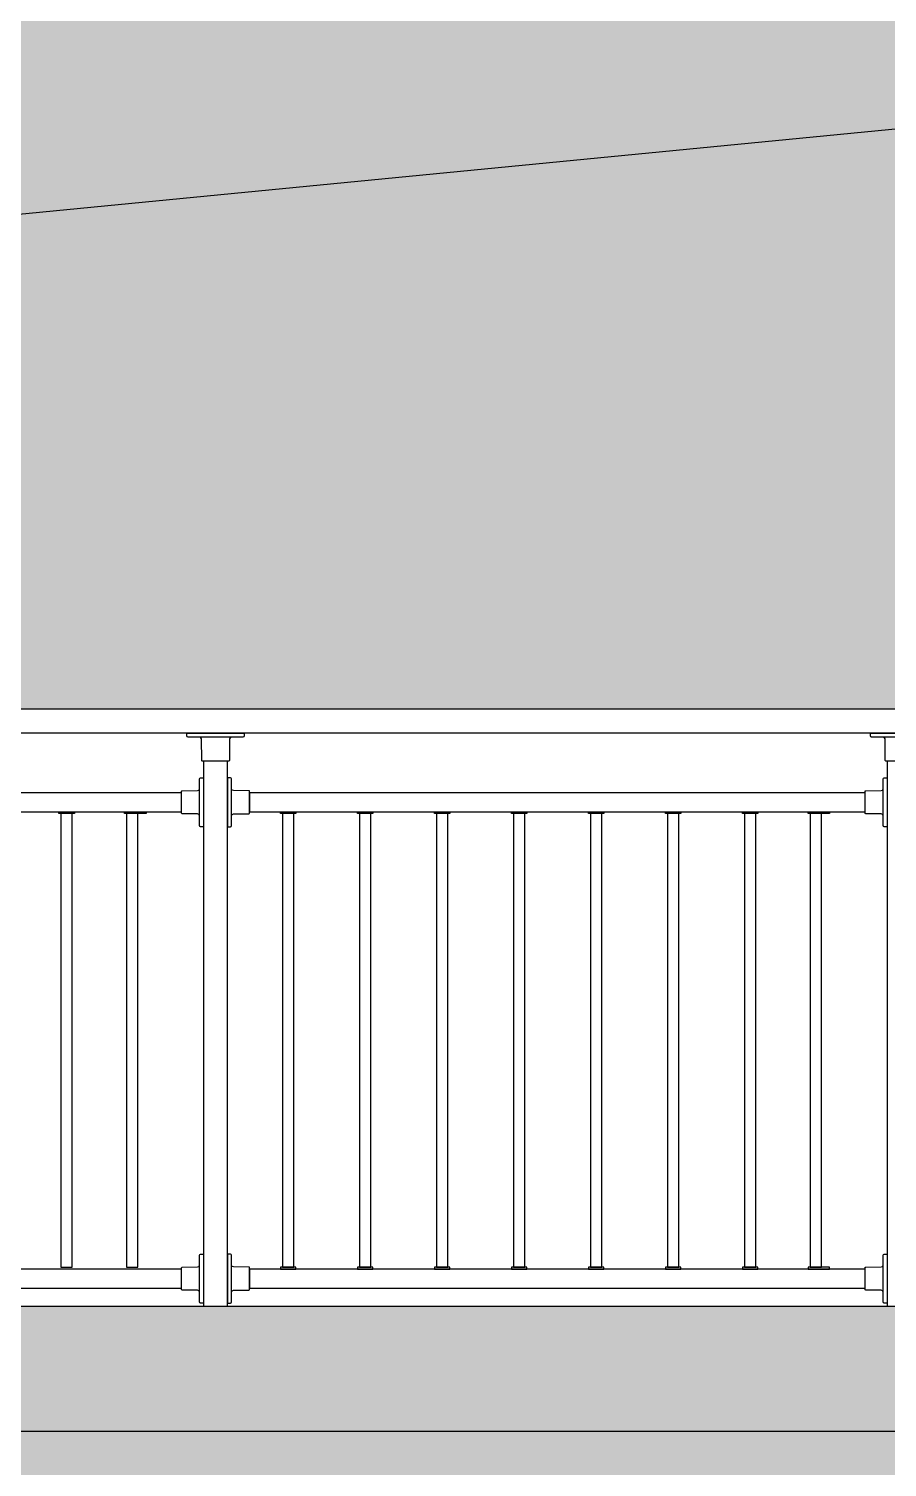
# Model space of a CAD drawing. Extents: x -12446 to 284554, y -295110 to 165007.
# Drawn here: x 17791 to 19228, y -208384 to -205975 of the extents above; entities that cross this region are included whole.
import ezdxf

# ---------------------------------------------------------------- set-up
doc = ezdxf.new("R2010")
doc.units = 0
doc.header["$LTSCALE"] = 1000
doc.linetypes.add('AX-14-E$0$DOTE', pattern=[2.42, 2, -0.2, 0.02, -0.2])
doc.layers.get('0').update_dxf_attribs({"linetype": 'CONTINUOUS'})
for name, color, linetype in [('A-Anno-Note', 241, 'CONTINUOUS'), ('AX-14-comp-tc$0$灰褐色真石漆', 15, 'CONTINUOUS'), ('AX-14-E$0$A-Detl-Patt', 8, 'CONTINUOUS'), ('AX-14-E$0$A-Detl-Thin', 131, 'CONTINUOUS'), ('AX-14-E$0$A-elev-HRAL', 61, 'CONTINUOUS'), ('AX-14-E$0$栏杆型材', 82, 'CONTINUOUS'), ('AX-14-E$0$阳台栏杆扶手', 82, 'CONTINUOUS')]:
    doc.layers.add(name, color=color, linetype=linetype)
doc.layers.add('AX-14-E$0$A-Grid', color=222, linetype='AX-14-E$0$DOTE', plot=False)

# ---------------------------------------------------------------- blocks, each defined once
blk = doc.blocks.new('AX-14-E$0$32固定座立面')
at = {"layer": 'AX-14-E$0$栏杆型材', "color": 6, "linetype": 'Continuous'}
blk.add_line((-7, -22.5), (-7, 22.5), dxfattribs=at)
blk.add_lwpolyline([(-7, -22.5, 0.41166), (-10, -19.5), (-36, -19.3, -0.41166), (-37, -18.3), (-37, 18.3, -0.41166), (-36, 19.3), (-10, 19.5, 0.41166), (-7, 22.5), (-7, 39, -0.41166), (-5, 41), (0, 41.1), (0, -41.1), (-5, -41, -0.41166), (-7, -39)], format="xyb", close=True, dxfattribs=at)
blk = doc.blocks.new('AX-14-E$0$40固定座立图')
at = {"layer": 'AX-14-E$0$A-elev-HRAL', "color": 6, "linetype": 'Continuous'}
blk.add_line((-26.5, -7), (26.5, -7), dxfattribs=at)
blk.add_lwpolyline([(48, -5), (48.1, 0), (-48.1, 0), (-48, -5, 0.41166), (-46, -7), (-26.5, -7, -0.41166), (-23.5, -10), (-23.2, -46, 0.41166), (-22.2, -47), (22.2, -47, 0.41166), (23.2, -46), (23.5, -10, -0.41166), (26.5, -7), (46, -7, 0.41166)], format="xyb", close=True, dxfattribs=at)
blk = doc.blocks.new('AX-14-E$0$A$C324253E3')
blk.add_wipeout([(0, 1045), (4799.5, 1045), (4799.5, 45), (0, 45)]).dxf.layer = 'AX-14-E$0$A-Detl-Thin'
at = {"layer": 'AX-14-E$0$A-Detl-Thin'}
blk.add_line((50, 45), (4749.5, 45), dxfattribs=at)
at = {"layer": 'AX-14-E$0$A-elev-HRAL', "ltscale": 10}
for points in [[(2162.6, 873, -0.414214), (2163.1, 872.5), (2163.1, 870.5, -0.414214), (2162.6, 870), (2137.6, 870, -0.414214), (2137.1, 870.5), (2137.1, 872.5, -0.414214), (2137.6, 873)], [(2282.6, 873, -0.414214), (2283.1, 872.5), (2283.1, 870.5, -0.414214), (2282.6, 870), (2247.6, 870, -0.414214), (2247.1, 870.5), (2247.1, 872.5, -0.414214), (2247.6, 873)], [(2533.6, 873, -0.414214), (2534.1, 872.5), (2534.1, 870.5, -0.414214), (2533.6, 870), (2508.6, 870, -0.414214), (2508.1, 870.5), (2508.1, 872.5, -0.414214), (2508.6, 873)], [(2662.6, 873, -0.414214), (2663.1, 872.5), (2663.1, 870.5, -0.414214), (2662.6, 870), (2637.6, 870, -0.414214), (2637.1, 870.5), (2637.1, 872.5, -0.414214), (2637.6, 873)], [(2791.6, 873, -0.414214), (2792.1, 872.5), (2792.1, 870.5, -0.414214), (2791.6, 870), (2766.6, 870, -0.414214), (2766.1, 870.5), (2766.1, 872.5, -0.414214), (2766.6, 873)], [(2920.6, 873, -0.414214), (2921.1, 872.5), (2921.1, 870.5, -0.414214), (2920.6, 870), (2895.6, 870, -0.414214), (2895.1, 870.5), (2895.1, 872.5, -0.414214), (2895.6, 873)], [(3049.6, 873, -0.414214), (3050.1, 872.5), (3050.1, 870.5, -0.414214), (3049.6, 870), (3024.6, 870, -0.414214), (3024.1, 870.5), (3024.1, 872.5, -0.414214), (3024.6, 873)], [(3178.6, 873, -0.414214), (3179.1, 872.5), (3179.1, 870.5, -0.414214), (3178.6, 870), (3153.6, 870, -0.414214), (3153.1, 870.5), (3153.1, 872.5, -0.414214), (3153.6, 873)], [(3307.6, 873, -0.414214), (3308.1, 872.5), (3308.1, 870.5, -0.414214), (3307.6, 870), (3282.6, 870, -0.414214), (3282.1, 870.5), (3282.1, 872.5, -0.414214), (3282.6, 873)], [(3427.6, 873, -0.414214), (3428.1, 872.5), (3428.1, 870.5, -0.414214), (3427.6, 870), (3392.6, 870, -0.414214), (3392.1, 870.5), (3392.1, 872.5, -0.414214), (3392.6, 873)], [(2533.6, 107, 0.414214), (2534.1, 107.5), (2534.1, 109.5, 0.414214), (2533.6, 110), (2508.6, 110, 0.414214), (2508.1, 109.5), (2508.1, 107.5, 0.414214), (2508.6, 107)], [(2662.6, 107, 0.414214), (2663.1, 107.5), (2663.1, 109.5, 0.414214), (2662.6, 110), (2637.6, 110, 0.414214), (2637.1, 109.5), (2637.1, 107.5, 0.414214), (2637.6, 107)], [(2791.6, 107, 0.414214), (2792.1, 107.5), (2792.1, 109.5, 0.414214), (2791.6, 110), (2766.6, 110, 0.414214), (2766.1, 109.5), (2766.1, 107.5, 0.414214), (2766.6, 107)], [(2920.6, 107, 0.414214), (2921.1, 107.5), (2921.1, 109.5, 0.414214), (2920.6, 110), (2895.6, 110, 0.414214), (2895.1, 109.5), (2895.1, 107.5, 0.414214), (2895.6, 107)], [(3049.6, 107, 0.414214), (3050.1, 107.5), (3050.1, 109.5, 0.414214), (3049.6, 110), (3024.6, 110, 0.414214), (3024.1, 109.5), (3024.1, 107.5, 0.414214), (3024.6, 107)], [(3178.6, 107, 0.414214), (3179.1, 107.5), (3179.1, 109.5, 0.414214), (3178.6, 110), (3153.6, 110, 0.414214), (3153.1, 109.5), (3153.1, 107.5, 0.414214), (3153.6, 107)], [(3307.6, 107, 0.414214), (3308.1, 107.5), (3308.1, 109.5, 0.414214), (3307.6, 110), (3282.6, 110, 0.414214), (3282.1, 109.5), (3282.1, 107.5, 0.414214), (3282.6, 107)], [(3427.6, 107, 0.414214), (3428.1, 107.5), (3428.1, 109.5, 0.414214), (3427.6, 110), (3392.6, 110, 0.414214), (3392.1, 109.5), (3392.1, 107.5, 0.414214), (3392.6, 107)]]:
    blk.add_lwpolyline(points, format="xyb", close=True, dxfattribs=at)
for points in [[(2140.6, 110), (2159.6, 110), (2159.6, 870), (2140.6, 870)], [(2250.6, 110), (2269.6, 110), (2269.6, 870), (2250.6, 870)], [(2511.6, 110), (2530.6, 110), (2530.6, 870), (2511.6, 870)], [(2640.6, 110), (2659.6, 110), (2659.6, 870), (2640.6, 870)], [(2769.6, 110), (2788.6, 110), (2788.6, 870), (2769.6, 870)], [(2898.6, 110), (2917.6, 110), (2917.6, 870), (2898.6, 870)], [(3027.6, 110), (3046.6, 110), (3046.6, 870), (3027.6, 870)], [(3156.6, 110), (3175.6, 110), (3175.6, 870), (3156.6, 870)], [(3285.6, 110), (3304.6, 110), (3304.6, 870), (3285.6, 870)], [(3395.6, 110), (3414.6, 110), (3414.6, 870), (3395.6, 870)]]:
    blk.add_lwpolyline(points, close=True, dxfattribs=at)
at = {"layer": 'AX-14-E$0$栏杆型材'}
for points in [[(2379.5, 958), (2379.5, 45), (2419.5, 45), (2419.5, 958)], [(3524.5, 958), (3524.5, 45), (3564.5, 45), (3564.5, 958)], [(2456.5, 873), (3487.5, 873), (3487.5, 905), (2456.5, 905)], [(3487.5, 107), (2456.5, 107), (2456.5, 75), (3487.5, 75)]]:
    blk.add_lwpolyline(points, close=True, dxfattribs=at)
for points in [[(2342.5, 905), (1311.5, 905), (1311.5, 873), (2342.5, 873)], [(1548, 873), (2342.5, 873), (2342.5, 905), (1564.3, 905)], [(2342.5, 107), (1311.5, 107), (1311.5, 75), (2342.5, 75)]]:
    blk.add_lwpolyline(points, dxfattribs=at)
at = {"layer": 'AX-14-E$0$阳台栏杆扶手'}
for p, q in [((4799.5, 1045), (1564.3, 1045)), ((4799.5, 1005), (1564.3, 1005))]:
    blk.add_line(p, q, dxfattribs=at)
at = {"layer": 'AX-14-E$0$A-elev-HRAL', "xscale": -1}
for name, p in [('AX-14-E$0$40固定座立图', (2399.5, 1005)), ('AX-14-E$0$40固定座立图', (3544.5, 1005)), ('AX-14-E$0$32固定座立面', (2419.5, 889)), ('AX-14-E$0$32固定座立面', (2419.5, 91))]:
    blk.add_blockref(name, p, dxfattribs=at)
at = {"layer": 'AX-14-E$0$A-elev-HRAL'}
for p in [(2379.5, 889), (3524.5, 889), (2379.5, 91), (3524.5, 91)]:
    blk.add_blockref('AX-14-E$0$32固定座立面', p, dxfattribs=at)
blk = doc.blocks.new('AX-14-E$0$A$C4D5E14F1')
at = {"layer": 'AX-14-E$0$A-elev-HRAL', "ltscale": 10}
for points in [[(15912.6, 1683, -0.414214), (15913.1, 1682.5), (15913.1, 1680.5, -0.414214), (15912.6, 1680), (15887.6, 1680, -0.414214), (15887.1, 1680.5), (15887.1, 1682.5, -0.414214), (15887.6, 1683)], [(16032.6, 1683, -0.414214), (16033.1, 1682.5), (16033.1, 1680.5, -0.414214), (16032.6, 1680), (15997.6, 1680, -0.414214), (15997.1, 1680.5), (15997.1, 1682.5, -0.414214), (15997.6, 1683)], [(16283.6, 1683, -0.414214), (16284.1, 1682.5), (16284.1, 1680.5, -0.414214), (16283.6, 1680), (16258.6, 1680, -0.414214), (16258.1, 1680.5), (16258.1, 1682.5, -0.414214), (16258.6, 1683)], [(16412.6, 1683, -0.414214), (16413.1, 1682.5), (16413.1, 1680.5, -0.414214), (16412.6, 1680), (16387.6, 1680, -0.414214), (16387.1, 1680.5), (16387.1, 1682.5, -0.414214), (16387.6, 1683)], [(16541.6, 1683, -0.414214), (16542.1, 1682.5), (16542.1, 1680.5, -0.414214), (16541.6, 1680), (16516.6, 1680, -0.414214), (16516.1, 1680.5), (16516.1, 1682.5, -0.414214), (16516.6, 1683)], [(16670.6, 1683, -0.414214), (16671.1, 1682.5), (16671.1, 1680.5, -0.414214), (16670.6, 1680), (16645.6, 1680, -0.414214), (16645.1, 1680.5), (16645.1, 1682.5, -0.414214), (16645.6, 1683)], [(16799.6, 1683, -0.414214), (16800.1, 1682.5), (16800.1, 1680.5, -0.414214), (16799.6, 1680), (16774.6, 1680, -0.414214), (16774.1, 1680.5), (16774.1, 1682.5, -0.414214), (16774.6, 1683)], [(16928.6, 1683, -0.414214), (16929.1, 1682.5), (16929.1, 1680.5, -0.414214), (16928.6, 1680), (16903.6, 1680, -0.414214), (16903.1, 1680.5), (16903.1, 1682.5, -0.414214), (16903.6, 1683)], [(17057.6, 1683, -0.414214), (17058.1, 1682.5), (17058.1, 1680.5, -0.414214), (17057.6, 1680), (17032.6, 1680, -0.414214), (17032.1, 1680.5), (17032.1, 1682.5, -0.414214), (17032.6, 1683)], [(17177.6, 1683, -0.414214), (17178.1, 1682.5), (17178.1, 1680.5, -0.414214), (17177.6, 1680), (17142.6, 1680, -0.414214), (17142.1, 1680.5), (17142.1, 1682.5, -0.414214), (17142.6, 1683)], [(15912.6, 917, 0.414214), (15913.1, 917.5), (15913.1, 919.5, 0.414214), (15912.6, 920), (15887.6, 920, 0.414214), (15887.1, 919.5), (15887.1, 917.5, 0.414214), (15887.6, 917)], [(16032.6, 917, 0.414214), (16033.1, 917.5), (16033.1, 919.5, 0.414214), (16032.6, 920), (15997.6, 920, 0.414214), (15997.1, 919.5), (15997.1, 917.5, 0.414214), (15997.6, 917)], [(16283.6, 917, 0.414214), (16284.1, 917.5), (16284.1, 919.5, 0.414214), (16283.6, 920), (16258.6, 920, 0.414214), (16258.1, 919.5), (16258.1, 917.5, 0.414214), (16258.6, 917)], [(16412.6, 917, 0.414214), (16413.1, 917.5), (16413.1, 919.5, 0.414214), (16412.6, 920), (16387.6, 920, 0.414214), (16387.1, 919.5), (16387.1, 917.5, 0.414214), (16387.6, 917)], [(16541.6, 917, 0.414214), (16542.1, 917.5), (16542.1, 919.5, 0.414214), (16541.6, 920), (16516.6, 920, 0.414214), (16516.1, 919.5), (16516.1, 917.5, 0.414214), (16516.6, 917)], [(16670.6, 917, 0.414214), (16671.1, 917.5), (16671.1, 919.5, 0.414214), (16670.6, 920), (16645.6, 920, 0.414214), (16645.1, 919.5), (16645.1, 917.5, 0.414214), (16645.6, 917)], [(16799.6, 917, 0.414214), (16800.1, 917.5), (16800.1, 919.5, 0.414214), (16799.6, 920), (16774.6, 920, 0.414214), (16774.1, 919.5), (16774.1, 917.5, 0.414214), (16774.6, 917)], [(16928.6, 917, 0.414214), (16929.1, 917.5), (16929.1, 919.5, 0.414214), (16928.6, 920), (16903.6, 920, 0.414214), (16903.1, 919.5), (16903.1, 917.5, 0.414214), (16903.6, 917)], [(17057.6, 917, 0.414214), (17058.1, 917.5), (17058.1, 919.5, 0.414214), (17057.6, 920), (17032.6, 920, 0.414214), (17032.1, 919.5), (17032.1, 917.5, 0.414214), (17032.6, 917)], [(17177.6, 917, 0.414214), (17178.1, 917.5), (17178.1, 919.5, 0.414214), (17177.6, 920), (17142.6, 920, 0.414214), (17142.1, 919.5), (17142.1, 917.5, 0.414214), (17142.6, 917)]]:
    blk.add_lwpolyline(points, format="xyb", close=True, dxfattribs=at)
for points in [[(15890.6, 920), (15909.6, 920), (15909.6, 1680), (15890.6, 1680)], [(16000.6, 920), (16019.6, 920), (16019.6, 1680), (16000.6, 1680)], [(16261.6, 920), (16280.6, 920), (16280.6, 1680), (16261.6, 1680)], [(16390.6, 920), (16409.6, 920), (16409.6, 1680), (16390.6, 1680)], [(16519.6, 920), (16538.6, 920), (16538.6, 1680), (16519.6, 1680)], [(16648.6, 920), (16667.6, 920), (16667.6, 1680), (16648.6, 1680)], [(16777.6, 920), (16796.6, 920), (16796.6, 1680), (16777.6, 1680)], [(16906.6, 920), (16925.6, 920), (16925.6, 1680), (16906.6, 1680)], [(17035.6, 920), (17054.6, 920), (17054.6, 1680), (17035.6, 1680)], [(17145.6, 920), (17164.6, 920), (17164.6, 1680), (17145.6, 1680)]]:
    blk.add_lwpolyline(points, close=True, dxfattribs=at)
at = {"layer": 'AX-14-E$0$栏杆型材'}
for points in [[(16129.5, 1768), (16129.5, 855), (16169.5, 855), (16169.5, 1768)], [(16206.5, 1683), (17237.5, 1683), (17237.5, 1715), (16206.5, 1715)], [(17237.5, 917), (16206.5, 917), (16206.5, 885), (17237.5, 885)]]:
    blk.add_lwpolyline(points, close=True, dxfattribs=at)
for points in [[(16092.5, 1715), (15061.5, 1715), (15061.5, 1683), (16092.5, 1683)], [(15298, 1683), (16092.5, 1683), (16092.5, 1715), (15314.3, 1715)], [(16092.5, 917), (15061.5, 917), (15061.5, 885), (16092.5, 885)]]:
    blk.add_lwpolyline(points, dxfattribs=at)
at = {"layer": 'AX-14-E$0$阳台栏杆扶手'}
for p, q in [((18549.5, 1855), (15314.3, 1855)), ((18549.5, 1815), (15314.3, 1815))]:
    blk.add_line(p, q, dxfattribs=at)
at = {"layer": 'AX-14-E$0$A-elev-HRAL', "xscale": -1}
for name, p in [('AX-14-E$0$40固定座立图', (16149.5, 1815)), ('AX-14-E$0$40固定座立图', (17294.5, 1815)), ('AX-14-E$0$32固定座立面', (16169.5, 1699)), ('AX-14-E$0$32固定座立面', (16169.5, 901))]:
    blk.add_blockref(name, p, dxfattribs=at)
at = {"layer": 'AX-14-E$0$A-elev-HRAL'}
for p in [(16129.5, 1699), (17274.5, 1699), (16129.5, 901), (17274.5, 901)]:
    blk.add_blockref('AX-14-E$0$32固定座立面', p, dxfattribs=at)
blk.add_wipeout([(13750, 855), (18549.5, 855), (18549.5, 645), (13750, 645)]).dxf.layer = 'AX-14-E$0$A-Detl-Thin'
at = {"layer": 'AX-14-E$0$A-Detl-Thin'}
blk.add_line((13800, 855), (18499.5, 855), dxfattribs=at)
blk.add_lwpolyline([(20650, 645), (13150, 645)], dxfattribs=at)
blk.add_blockref('AX-14-E$0$A$C324253E3', (13750, 810), dxfattribs=at)
blk = doc.blocks.new('AX-14-comp-tc')
at = {"layer": 'AX-14-comp-tc$0$灰褐色真石漆'}
h = blk.add_hatch(dxfattribs=at)
h.set_pattern_fill('离散材料', color=256, scale=50)
h.set_pattern_definition([(0, (217.28, 6044), (132, 228), [12, -201, 9, -87, 18, -213]), (10, (160.28, 6167), (80.67614, 285.3443), [21, -51, 27, -159, 15, -198]), (20, (130.28, 6071), (133.47095, 220.97625), [24, -165, 21, -123, 15, -96]), (30, (217.28, 6053), (-21.96926, 254.05187), [15, -99, 12, -147, 9, -195]), (40, (133.28, 6119), (33.83592, 216.37036), [12, -132, 9, -84, 24, -153]), (50, (178.28, 6011), (-80.24786, 235.7335), [6, -111, 15, -183, 18, -93]), (60, (187.28, 6032), (-99.47303, 223.70766), [15, -123, 6, -144, 12, -111]), (70, (154.28, 5996), (-109.89227, 215.58685), [9, -57, 18, -96, 12, -132]), (80, (169.28, 6173), (-208.56534, 164.71945), [21, -132, 9, -156, 18, -147]), (90, (187.28, 6044), (-264, 111), [18, -93, 12, -183, 6, -186]), (100, (139.28, 6137), (-247.97146, 145.1453), [21, -117, 18, -96, 21, -219]), (110, (118.28, 5966), (-240.44034, 81.69114), [24, -78, 12, -159, 18, -174]), (120, (37.28, 6002), (-286.64994, 28.49227), [15, -201, 18, -93, 21, -123]), (130, (103.28, 5936), (-279.10777, 71.26608), [9, -66, 12, -129, 24, -168]), (140, (13.28, 6176), (-220.59685, -34.20569), [18, -108, 21, -93, 12, -126]), (150, (262.28, 5918), (-204.82497, -120.76726), [12, -84, 24, -186, 21, -171]), (160, (64.28, 6086), (-237.90107, -162.4287), [18, -126, 15, -114, 12, -183]), (170, (82.28, 6014), (-215.64405, -169.12317), [27, -99, 18, -135, 24, -132])])
h.paths.add_polyline_path([(22452.4, -211741.9), (13952.4, -211741.9), (13952.4, -211826.9), (13902.4, -211826.9), (13902.4, -212176.9), (13952.4, -212176.9), (13952.4, -212276.9), (13852.4, -212276.9), (13852.4, -212441.9), (14652.4, -212441.9), (14652.4, -214191.9), (13852.4, -214191.9), (13852.4, -214746.9), (15552.4, -214746.9), (15552.4, -213536.9), (15802.4, -213536.9), (15802.4, -212641.9), (17602.4, -212641.9), (17602.4, -213536.9), (19102.4, -213536.9), (19102.4, -212641.9), (20351.9, -212641.9), (20351.9, -214746.9), (21351.9, -214746.9), (22452.4, -214746.9), (22452.4, -214191.9), (21351.9, -214191.9), (21351.9, -212441.9), (22452.4, -212441.9)])
h.paths.add_polyline_path([(15552.4, -214746.9), (20351.9, -214746.9), (20351.9, -214536.9), (15552.4, -214536.9)], flags=17)
h = blk.add_hatch(dxfattribs=at)
h.set_pattern_fill('离散材料', color=256, scale=50)
h.set_pattern_definition([(0, (217.28, 3094), (132, 228), [12, -201, 9, -87, 18, -213]), (10, (160.28, 3217), (80.67614, 285.3443), [21, -51, 27, -159, 15, -198]), (20, (130.28, 3121), (133.47095, 220.97625), [24, -165, 21, -123, 15, -96]), (30, (217.28, 3103), (-21.96926, 254.05187), [15, -99, 12, -147, 9, -195]), (40, (133.28, 3169), (33.83592, 216.37036), [12, -132, 9, -84, 24, -153]), (50, (178.28, 3061), (-80.24786, 235.7335), [6, -111, 15, -183, 18, -93]), (60, (187.28, 3082), (-99.47303, 223.70766), [15, -123, 6, -144, 12, -111]), (70, (154.28, 3046), (-109.89227, 215.58685), [9, -57, 18, -96, 12, -132]), (80, (169.28, 3223), (-208.56534, 164.71945), [21, -132, 9, -156, 18, -147]), (90, (187.28, 3094), (-264, 111), [18, -93, 12, -183, 6, -186]), (100, (139.28, 3187), (-247.97146, 145.1453), [21, -117, 18, -96, 21, -219]), (110, (118.28, 3016), (-240.44034, 81.69114), [24, -78, 12, -159, 18, -174]), (120, (37.28, 3052), (-286.64994, 28.49227), [15, -201, 18, -93, 21, -123]), (130, (103.28, 2986), (-279.10777, 71.26608), [9, -66, 12, -129, 24, -168]), (140, (13.28, 3226), (-220.59685, -34.20569), [18, -108, 21, -93, 12, -126]), (150, (262.28, 2968), (-204.82497, -120.76726), [12, -84, 24, -186, 21, -171]), (160, (64.28, 3136), (-237.90107, -162.4287), [18, -126, 15, -114, 12, -183]), (170, (82.28, 3064), (-215.64405, -169.12317), [27, -99, 18, -135, 24, -132])])
h.paths.add_polyline_path([(22452.4, -214746.9), (13852.4, -214746.9), (13852.4, -215391.9), (14652.4, -215391.9), (14652.4, -217141.9), (15552.4, -217141.9), (15552.4, -216486.9), (15802.4, -216486.9), (15802.4, -215391.9), (17602.4, -215391.9), (17602.4, -216486.9), (19102.4, -216486.9), (19102.4, -215391.9), (20351.9, -215391.9), (20351.9, -217141.9), (21351.9, -217141.9), (21351.9, -215391.9), (22452.4, -215391.9)])
blk = doc.blocks.new('AX-14-E')
at = {"layer": 'AX-14-E$0$A-Grid'}
blk.add_line((-714.4, -208204.4), (39369.1, -208204.4), dxfattribs=at)
blk.add_blockref('AX-14-E$0$A$C4D5E14F1', (1953.9, -208969.4))
at = {"layer": 'AX-14-E$0$A-Detl-Patt'}
blk.add_lwpolyline([(15703.9, -207114.4), (16265.6, -206432.1), (20503.5, -206019.4)], dxfattribs=at)
at = {"layer": 'AX-14-E$0$A-Detl-Thin'}
blk.add_blockref('AX-14-comp-tc', (152.8, 6422.5), dxfattribs=at)

msp = doc.modelspace()

# ---------------------------------------------------------------- block references
at = {"layer": 'A-Anno-Note'}
msp.add_blockref('AX-14-E', (0, 0), dxfattribs=at)

doc.saveas('drawing.dxf')
